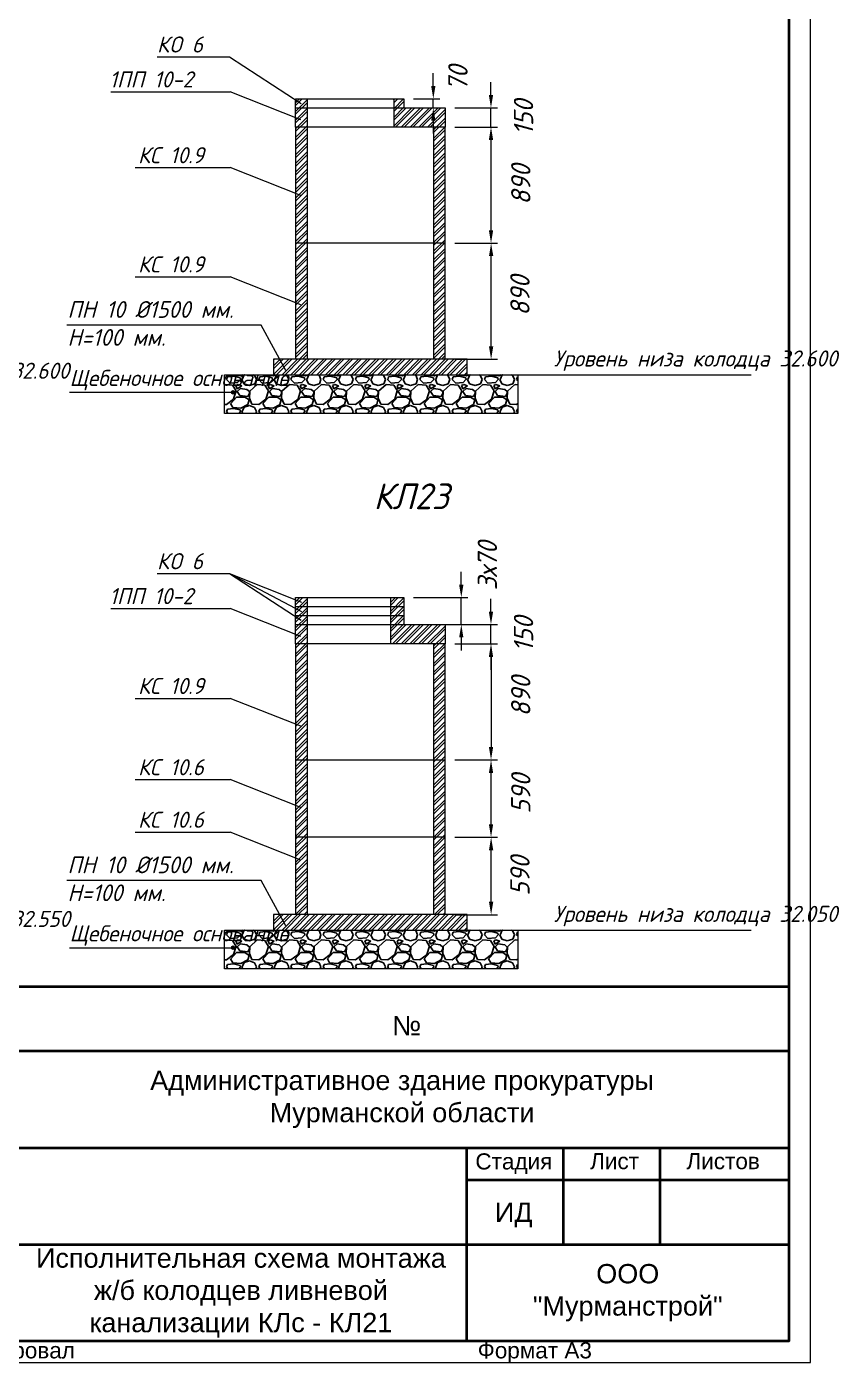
# Model space of a CAD drawing. Header units: millimetres. Extents: x 946 to 259010, y 548 to 42559.
# Drawn here: x 212762 to 225364, y 548 to 21282 of the extents above; entities that cross this region are included whole.
import ezdxf

# ---------------------------------------------------------------- set-up
doc = ezdxf.new("R2010")
doc.units = ezdxf.units.MM
doc.layers.add('.', color=7, linetype='Continuous', lineweight=0, true_color=0xffffff)
for name, color, linetype, lineweight in [('00-рамка', 7, 'Continuous', 40), ('Канализация К1', 14, 'Continuous', 40), ('норма', 7, 'Continuous', 50), ('Размеры КР', 23, 'Continuous', 13), ('Тонко', 7, 'Continuous', 15)]:
    doc.layers.add(name, color=color, linetype=linetype, lineweight=lineweight)
doc.styles.add('2_5-Ариел', font='arial.ttf', dxfattribs={"height": 2.5})
doc.styles.add('3_0-Ариел', font='arial.ttf', dxfattribs={"height": 3})
doc.styles.add('GOST-2.304_Type-B_italic', font='GOST Common Italic.ttf')
doc.styles.add('ГОСТ', font='GOST Common Italic.ttf', dxfattribs={"height": 300})
doc.styles.add('ГП-ариель', font='arial.ttf')
doc.dimstyles.new('М 50', dxfattribs={"dimscale": 0, "dimtxt": 300, "dimasz": 200, "dimexe": 100, "dimexo": 150, "dimgap": 70, "dimtad": 1, "dimdec": 0, "dimlfac": 0.5, "dimdsep": 46, "dimtxsty": 'ГОСТ', "dimcen": 100, "dimdle": 150, "dimclrd": 256, "dimclre": 256, "dimclrt": 256, "dimazin": 3, "dimtfac": 1, "dimtdec": 0, "dimtmove": 1, "dimatfit": 3, "dimfxl": 100, "dimtolj": 1, "dimlwd": -1, "dimlwe": -1, "dimarcsym": 0})

# ---------------------------------------------------------------- blocks, each defined once
blk = doc.blocks.new('*D79')
at = {"layer": 'Defpoints', "color": 0, "transparency": 16777216}
for p in [(219251, 17923), (219964, 17923), (219251, 16123)]:
    blk.add_point(p, dxfattribs=at)
at = {"layer": 'Размеры КР', "transparency": 16777216}
for p, q in [((219401, 17923), (220064, 17923)), ((219964, 16323), (219964, 17723)), ((219401, 16123), (220064, 16123))]:
    blk.add_line(p, q, dxfattribs=at)
for points in [[(219931, 17723), (219998, 17723), (219964, 17923)], [(219931, 16323), (219998, 16323), (219964, 16123)]]:
    blk.add_solid(points, dxfattribs=at)
at = {"layer": 'Размеры КР', "lineweight": 13, "transparency": 16777216, "insert": (220411, 17109), "char_height": 300, "attachment_point": 5, "rotation": 90, "style": 'ГОСТ'}
blk.add_mtext('\\A1;890', dxfattribs=at)
blk = doc.blocks.new('*D80')
at = {"layer": 'Defpoints', "color": 0, "transparency": 16777216}
for p in [(219251, 19723), (219963, 19723), (219251, 17923)]:
    blk.add_point(p, dxfattribs=at)
at = {"layer": 'Размеры КР', "transparency": 16777216}
for p, q in [((219401, 19723), (220063, 19723)), ((219963, 18123), (219963, 19523)), ((219401, 17923), (220063, 17923))]:
    blk.add_line(p, q, dxfattribs=at)
for points in [[(219930, 19523), (219996, 19523), (219963, 19723)], [(219930, 18123), (219996, 18123), (219963, 17923)]]:
    blk.add_solid(points, dxfattribs=at)
at = {"layer": 'Размеры КР', "lineweight": 13, "transparency": 16777216, "insert": (220425, 18832), "char_height": 300, "attachment_point": 5, "rotation": 90, "style": 'ГОСТ'}
blk.add_mtext('\\A1;890', dxfattribs=at)
blk = doc.blocks.new('*D81')
at = {"layer": 'Defpoints', "color": 0, "transparency": 16777216}
for p in [(219251, 20023), (219962, 20023), (219251, 19723)]:
    blk.add_point(p, dxfattribs=at)
at = {"layer": 'Размеры КР', "transparency": 16777216}
for p, q in [((219962, 20223), (219962, 20423)), ((219401, 20023), (220062, 20023)), ((219962, 19723), (219962, 20023)), ((219401, 19723), (220062, 19723)), ((219962, 19523), (219962, 19323))]:
    blk.add_line(p, q, dxfattribs=at)
for points in [[(219929, 20223), (219995, 20223), (219962, 20023)], [(219929, 19523), (219995, 19523), (219962, 19723)]]:
    blk.add_solid(points, dxfattribs=at)
at = {"layer": 'Размеры КР', "lineweight": 13, "transparency": 16777216, "insert": (220467, 19873), "char_height": 300, "attachment_point": 5, "rotation": 90, "style": 'ГОСТ'}
blk.add_mtext('\\A1;150', dxfattribs=at)
blk = doc.blocks.new('*D82')
at = {"layer": 'Defpoints', "color": 0, "transparency": 16777216}
for p in [(218611, 20163), (219068, 20163), (218611, 20023)]:
    blk.add_point(p, dxfattribs=at)
at = {"layer": 'Размеры КР', "transparency": 16777216}
for p, q in [((219068, 20363), (219068, 20563)), ((218761, 20163), (219168, 20163)), ((219068, 20023), (219068, 20163)), ((218761, 20023), (219168, 20023)), ((219068, 19823), (219068, 19623))]:
    blk.add_line(p, q, dxfattribs=at)
for points in [[(219034, 20363), (219101, 20363), (219068, 20163)], [(219034, 19823), (219101, 19823), (219068, 20023)]]:
    blk.add_solid(points, dxfattribs=at)
at = {"layer": 'Размеры КР', "lineweight": 13, "transparency": 16777216, "insert": (219450, 20482), "char_height": 300, "attachment_point": 5, "rotation": 90, "style": 'ГОСТ'}
blk.add_mtext('\\A1;70', dxfattribs=at)
blk = doc.blocks.new('*D83')
at = {"layer": 'Defpoints', "color": 0, "transparency": 16777216}
for p in [(219251, 8707), (219964, 8707), (219251, 7507)]:
    blk.add_point(p, dxfattribs=at)
at = {"layer": 'Размеры КР', "transparency": 16777216}
for p, q in [((219401, 8707), (220064, 8707)), ((219964, 7707), (219964, 8507)), ((219401, 7507), (220064, 7507))]:
    blk.add_line(p, q, dxfattribs=at)
for points in [[(219931, 8507), (219998, 8507), (219964, 8707)], [(219931, 7707), (219998, 7707), (219964, 7507)]]:
    blk.add_solid(points, dxfattribs=at)
at = {"layer": 'Размеры КР', "lineweight": 13, "transparency": 16777216, "insert": (220411, 8107), "char_height": 300, "attachment_point": 5, "rotation": 90, "style": 'ГОСТ'}
blk.add_mtext('\\A1;590', dxfattribs=at)
blk = doc.blocks.new('*D84')
at = {"layer": 'Defpoints', "color": 0, "transparency": 16777216}
for p in [(219251, 9907), (219963, 9907), (219251, 8707)]:
    blk.add_point(p, dxfattribs=at)
at = {"layer": 'Размеры КР', "transparency": 16777216}
for p, q in [((219401, 9907), (220063, 9907)), ((219963, 8907), (219963, 9707)), ((219401, 8707), (220063, 8707))]:
    blk.add_line(p, q, dxfattribs=at)
for points in [[(219930, 9707), (219996, 9707), (219963, 9907)], [(219930, 8907), (219996, 8907), (219963, 8707)]]:
    blk.add_solid(points, dxfattribs=at)
at = {"layer": 'Размеры КР', "lineweight": 13, "transparency": 16777216, "insert": (220425, 9382), "char_height": 300, "attachment_point": 5, "rotation": 90, "style": 'ГОСТ'}
blk.add_mtext('\\A1;590', dxfattribs=at)
blk = doc.blocks.new('*D85')
at = {"layer": 'Defpoints', "color": 0, "transparency": 16777216}
for p in [(219251, 12007), (219962, 12007), (219251, 11707)]:
    blk.add_point(p, dxfattribs=at)
at = {"layer": 'Размеры КР', "transparency": 16777216}
for p, q in [((219962, 12207), (219962, 12407)), ((219401, 12007), (220062, 12007)), ((219962, 11707), (219962, 12007)), ((219401, 11707), (220062, 11707)), ((219962, 11507), (219962, 11307))]:
    blk.add_line(p, q, dxfattribs=at)
for points in [[(219929, 12207), (219995, 12207), (219962, 12007)], [(219929, 11507), (219995, 11507), (219962, 11707)]]:
    blk.add_solid(points, dxfattribs=at)
at = {"layer": 'Размеры КР', "lineweight": 13, "transparency": 16777216, "insert": (220467, 11857), "char_height": 300, "attachment_point": 5, "rotation": 90, "style": 'ГОСТ'}
blk.add_mtext('\\A1;150', dxfattribs=at)
blk = doc.blocks.new('*D86')
at = {"layer": 'Defpoints', "color": 0, "transparency": 16777216}
for p in [(219251, 11707), (219251, 9907), (219963, 9907)]:
    blk.add_point(p, dxfattribs=at)
at = {"layer": 'Размеры КР', "transparency": 16777216}
for p, q in [((219401, 11707), (220063, 11707)), ((219963, 11507), (219963, 10107)), ((219401, 9907), (220063, 9907))]:
    blk.add_line(p, q, dxfattribs=at)
for points in [[(219930, 11507), (219996, 11507), (219963, 11707)], [(219930, 10107), (219996, 10107), (219963, 9907)]]:
    blk.add_solid(points, dxfattribs=at)
at = {"layer": 'Размеры КР', "lineweight": 13, "transparency": 16777216, "insert": (220424, 10893), "char_height": 300, "attachment_point": 5, "rotation": 90, "style": 'ГОСТ'}
blk.add_mtext('\\A1;890', dxfattribs=at)
blk = doc.blocks.new('*D87')
at = {"layer": 'Defpoints', "color": 0, "transparency": 16777216}
for p in [(218611, 12426), (219502, 12426), (218611, 12007)]:
    blk.add_point(p, dxfattribs=at)
at = {"layer": 'Размеры КР', "transparency": 16777216}
for p, q in [((219502, 12626), (219502, 12826)), ((218761, 12426), (219602, 12426)), ((219502, 12007), (219502, 12426)), ((218761, 12007), (219602, 12007)), ((219502, 11807), (219502, 11607))]:
    blk.add_line(p, q, dxfattribs=at)
for points in [[(219468, 12626), (219535, 12626), (219502, 12426)], [(219468, 11807), (219535, 11807), (219502, 12007)]]:
    blk.add_solid(points, dxfattribs=at)
at = {"layer": 'Размеры КР', "lineweight": 13, "transparency": 16777216, "insert": (219906, 12918), "char_height": 300, "attachment_point": 5, "rotation": 90, "style": 'ГОСТ'}
blk.add_mtext('\\A1;3х70', dxfattribs=at)

msp = doc.modelspace()

# ---------------------------------------------------------------- hatches: boundary and pattern name
at = {"layer": '.', "linetype": 'Continuous', "lineweight": 15}
h = msp.add_hatch(dxfattribs=at)
h.set_pattern_fill('ANSI32', color=0, scale=10)
h.set_pattern_definition([(45, (-227126.24, -479721.54), (-67.351921, 67.351921), []), (45, (-227081.34, -479721.54), (-67.351921, 67.351921), [])])
h.paths.add_polyline_path([(216931, 17323.1), (216931, 16123.1), (217111, 16123.1), (217111, 17923.1), (216931, 17923.1)])
h.paths.add_polyline_path([(216931, 17923.1), (217111, 17923.1), (217111, 19723.1), (216931, 19723.1)])
h.paths.add_polyline_path([(216931, 19723.1), (217111, 19723.1), (217111, 20023.1), (216931, 20023.1)])
h.paths.add_polyline_path([(217111, 20023.1), (217111, 20162.7), (216931, 20162.7), (216931, 20023.1)])
h.paths.add_polyline_path([(218611, 20023.1), (218611, 20162.7), (218454.5, 20162.7), (218454.5, 20023.1)])
h.paths.add_polyline_path([(218454.5, 19723.1), (219251, 19723.1), (219251, 20023.1), (218454.5, 20023.1)])
h.paths.add_polyline_path([(219071, 17923.1), (219251, 17923.1), (219251, 19723.1), (219071, 19723.1)])
h.paths.add_polyline_path([(219071, 16123.1), (219251, 16123.1), (219251, 17323.1), (219251, 17923.1), (219071, 17923.1)])
h = msp.add_hatch(dxfattribs=at)
h.set_pattern_fill('ANSI32', color=256, scale=10)
h.set_pattern_definition([(45, (-188452.19, -477657.98), (-67.351921, 67.351921), []), (45, (-188407.29, -477657.98), (-67.351921, 67.351921), [])])
h.paths.add_polyline_path([(219591, 16123.1), (216591, 16123.1), (216591, 15883.1), (219591, 15883.1)])
h = msp.add_hatch(dxfattribs=at)
h.set_pattern_fill('ANSI32', color=0, scale=10)
h.set_pattern_definition([(45, (-253169.03, -488318.79), (-67.351921, 67.351921), []), (45, (-253124.13, -488318.79), (-67.351921, 67.351921), [])])
h.paths.add_polyline_path([(219251, 8707.3), (219071, 8707.3), (219071, 7507.3), (219251, 7507.3)])
h.paths.add_polyline_path([(217111, 8707.3), (216931, 8707.3), (216931, 7507.3), (217111, 7507.3)])
h.paths.add_polyline_path([(217111, 9907.3), (216931, 9907.3), (216931, 8707.3), (217111, 8707.3)])
h.paths.add_polyline_path([(219251, 9907.3), (219071, 9907.3), (219071, 8707.3), (219251, 8707.3)])
h.paths.add_polyline_path([(219251, 11707.3), (219071, 11707.3), (219071, 9907.3), (219251, 9907.3)])
h.paths.add_polyline_path([(217111, 11707.3), (216931, 11707.3), (216931, 9907.3), (217111, 9907.3)])
h.paths.add_polyline_path([(219251, 12007.3), (218401.3, 12007.3), (218401.3, 11707.3), (219251, 11707.3)])
h.paths.add_polyline_path([(218611, 12146.9), (218401.3, 12146.9), (218401.3, 12007.3), (218611, 12007.3)])
h.paths.add_polyline_path([(218611, 12286.5), (218401.3, 12286.5), (218401.3, 12146.9), (218611, 12146.9)])
h.paths.add_polyline_path([(218611, 12426.1), (218401.3, 12426.1), (218401.3, 12286.5), (218611, 12286.5)])
h.paths.add_polyline_path([(217111, 12426.1), (216931, 12426.1), (216931, 12286.5), (217111, 12286.5)])
h.paths.add_polyline_path([(217111, 12286.5), (216931, 12286.5), (216931, 12146.9), (217111, 12146.9)])
h.paths.add_polyline_path([(217111, 12146.9), (216931, 12146.9), (216931, 12007.3), (217111, 12007.3)])
h.paths.add_polyline_path([(217111, 12007.3), (216931, 12007.3), (216931, 11707.3), (217111, 11707.3)])
h = msp.add_hatch(dxfattribs=at)
h.set_pattern_fill('ANSI32', color=256, scale=10)
h.set_pattern_definition([(45, (-188452.19, -486273.83), (-67.351921, 67.351921), []), (45, (-188407.29, -486273.83), (-67.351921, 67.351921), [])])
h.paths.add_polyline_path([(219591, 7507.3), (216591, 7507.3), (216591, 7267.3), (219591, 7267.3)])
h = msp.add_hatch()
h.set_pattern_fill('GRAVEL', color=256, scale=500)
h.set_pattern_definition([(228.0127875, (-974428.436, -166191.59), (-4000, -4500), [67.268, -6659.54402]), (184.9697407, (-974473.436, -166241.59), (6000, 500), [115.434, -11427.96238]), (132.510447, (-974588.436, -166251.59), (5000, -5500), [81.394, -8058.0163]), (267.273689, (-974783.436, -166376.59), (500, 10000), [105.119, -10406.77902]), (292.8336542, (-974788.436, -166481.59), (-2500, 6000), [103.0775, -10204.68656]), (357.273689, (-974748.436, -166576.59), (-10000, 500), [105.119, -10406.77902]), (37.6942405, (-974643.436, -166581.591), (-6500, -5000), [139.0145, -13762.42427]), (72.2553284, (-974533.436, -166496.591), (3500, 11000), [131.244, -12993.16075]), (121.4295656, (-974493.436, -166371.59), (-4000, 6500), [105.475, -10442.03655]), (175.2363583, (-974548.436, -166281.59), (5500, -500), [120.416, -5900.38129]), (222.3974378, (-974668.436, -166271.591), (-6000, -5500), [155.724, -15416.6875]), (138.814075, (-974288.436, -166381.59), (-3500, 3000), [53.1505, -5261.9224]), (171.4692344, (-974328.436, -166346.59), (6500, -1000), [101.1185, -10010.7557]), (225, (-974428.44, -166331.6), (-6e-14, -500), [70.7105, -636.39628]), (203.1985905, (-974463.436, -166271.59), (2500, 1000), [38.079, -3769.80755]), (291.8014095, (-974498.44, -166286.59), (-500, 1500), [53.8515, -2638.7309]), (30.9637565, (-974478.44, -166336.59), (1500, 1000), [87.4645, -2828.01145]), (161.565051, (-974403.44, -166291.59), (1000, -500), [63.2455, -1517.89333]), (16.3895403, (-974788.436, -166286.59), (5000, 1500), [88.6, -8771.42257]), (70.346176, (-974703.436, -166261.59), (-2000, -5500), [74.3305, -7358.70387]), (293.1985905, (-974403.436, -166191.59), (-1000, 2500), [76.1575, -3731.72905]), (343.6104597, (-974373.436, -166261.59), (-5000, 1500), [88.6, -8771.42257]), (339.443955, (-974788.436, -166596.59), (-2500, 1000), [85.44, -4186.56187]), (294.7751406, (-974708.436, -166626.59), (-2500, 5500), [71.589, -7087.32153]), (66.8014095, (-974398.436, -166691.59), (1000, 2500), [76.1575, -3731.72905]), (17.3540246, (-974368.436, -166621.59), (-6500, -2000), [83.8155, -8297.7118]), (69.443955, (-974643.436, -166691.59), (-1000, -2500), [42.72, -4229.28187]), (101.3099325, (-974428.44, -166691.59), (-500, 2000), [25.495, -2524.01476]), (165.963757, (-974433.44, -166666.59), (1500, -500), [103.0775, -1958.47531]), (186.009006, (-974533.436, -166641.59), (5000, 500), [95.525, -9456.96159]), (303.690068, (-974478.44, -166381.59), (-500, 1000), [72.111, -1730.66464]), (353.1572266, (-974438.436, -166441.591), (8500, -1000), [125.897, -12463.78131]), (60.945396, (-974313.436, -166456.59), (-2000, -3500), [51.478, -5096.33707]), (90, (-974288.44, -166411.6), (-500, 500), [30, -470]), (120.256437, (-974543.436, -166626.59), (2000, -3500), [69.462, -6876.76]), (48.0127875, (-974578.436, -166566.59), (4000, 4500), [134.536, -6592.27602]), (0, (-974488.44, -166466.6), (500, 500), [130, -370]), (325.3048465, (-974358.436, -166466.59), (5000, -3500), [79.057, -7826.63715]), (254.054604, (-974293.436, -166511.59), (-500, -2000), [72.801, -3567.25394]), (207.6459754, (-974313.436, -166581.59), (-9500, -5000), [118.5325, -11734.7371]), (175.4260787, (-974418.436, -166636.591), (-6500, 500), [125.3995, -12414.5367])])
h.paths.add_polyline_path([(220376.7, 15283.1), (220376.7, 15883.1), (215831.4, 15883.1), (215831.4, 15283.1)])
h = msp.add_hatch()
h.set_pattern_fill('GRAVEL', color=256, scale=500)
h.set_pattern_definition([(228.0127875, (-974428.436, -174807.438), (-4000, -4500), [67.268, -6659.54402]), (184.9697407, (-974473.436, -174857.438), (6000, 500), [115.434, -11427.96238]), (132.510447, (-974588.436, -174867.438), (5000, -5500), [81.394, -8058.0163]), (267.273689, (-974783.436, -174992.438), (500, 10000), [105.119, -10406.77902]), (292.8336542, (-974788.436, -175097.438), (-2500, 6000), [103.0775, -10204.68656]), (357.273689, (-974748.436, -175192.438), (-10000, 500), [105.119, -10406.77902]), (37.6942405, (-974643.436, -175197.438), (-6500, -5000), [139.0145, -13762.42427]), (72.2553284, (-974533.436, -175112.438), (3500, 11000), [131.244, -12993.16075]), (121.4295656, (-974493.436, -174987.438), (-4000, 6500), [105.475, -10442.03655]), (175.2363583, (-974548.436, -174897.438), (5500, -500), [120.416, -5900.38129]), (222.3974378, (-974668.436, -174887.438), (-6000, -5500), [155.724, -15416.6875]), (138.814075, (-974288.436, -174997.438), (-3500, 3000), [53.1505, -5261.9224]), (171.4692344, (-974328.436, -174962.438), (6500, -1000), [101.1185, -10010.7557]), (225, (-974428.44, -174947.44), (-6e-14, -500), [70.7105, -636.39628]), (203.1985905, (-974463.436, -174887.44), (2500, 1000), [38.079, -3769.80755]), (291.8014095, (-974498.44, -174902.44), (-500, 1500), [53.8515, -2638.7309]), (30.9637565, (-974478.44, -174952.44), (1500, 1000), [87.4645, -2828.01145]), (161.565051, (-974403.44, -174907.44), (1000, -500), [63.2455, -1517.89333]), (16.3895403, (-974788.436, -174902.438), (5000, 1500), [88.6, -8771.42257]), (70.346176, (-974703.436, -174877.438), (-2000, -5500), [74.3305, -7358.70387]), (293.1985905, (-974403.436, -174807.44), (-1000, 2500), [76.1575, -3731.72905]), (343.6104597, (-974373.436, -174877.438), (-5000, 1500), [88.6, -8771.42257]), (339.443955, (-974788.436, -175212.44), (-2500, 1000), [85.44, -4186.56187]), (294.7751406, (-974708.436, -175242.438), (-2500, 5500), [71.589, -7087.32153]), (66.8014095, (-974398.436, -175307.44), (1000, 2500), [76.1575, -3731.72905]), (17.3540246, (-974368.436, -175237.438), (-6500, -2000), [83.8155, -8297.7118]), (69.443955, (-974643.436, -175307.44), (-1000, -2500), [42.72, -4229.28187]), (101.3099325, (-974428.44, -175307.44), (-500, 2000), [25.495, -2524.01476]), (165.963757, (-974433.44, -175282.44), (1500, -500), [103.0775, -1958.47531]), (186.009006, (-974533.436, -175257.438), (5000, 500), [95.525, -9456.96159]), (303.690068, (-974478.44, -174997.44), (-500, 1000), [72.111, -1730.66464]), (353.1572266, (-974438.436, -175057.438), (8500, -1000), [125.897, -12463.78131]), (60.945396, (-974313.436, -175072.438), (-2000, -3500), [51.478, -5096.33707]), (90, (-974288.44, -175027.44), (-500, 500), [30, -470]), (120.256437, (-974543.436, -175242.438), (2000, -3500), [69.462, -6876.76]), (48.0127875, (-974578.436, -175182.438), (4000, 4500), [134.536, -6592.27602]), (0, (-974488.44, -175082.44), (500, 500), [130, -370]), (325.3048465, (-974358.436, -175082.438), (5000, -3500), [79.057, -7826.63715]), (254.054604, (-974293.436, -175127.44), (-500, -2000), [72.801, -3567.25394]), (207.6459754, (-974313.436, -175197.438), (-9500, -5000), [118.5325, -11734.7371]), (175.4260787, (-974418.436, -175252.438), (-6500, 500), [125.3995, -12414.5367])])
h.paths.add_polyline_path([(220376.7, 6667.3), (220376.7, 7267.3), (215831.4, 7267.3), (215831.4, 6667.3)])
at = {"layer": 'Тонко', "lineweight": 15}
for points in [[(215989.2, 15610.4, 1), (215935.7, 15610.4, 1)], [(215989.2, 6994.5, 1), (215935.7, 6994.5, 1)]]:
    msp.add_hatch(color=256, dxfattribs=at).paths.add_polyline_path(points)

# ---------------------------------------------------------------- linework, layer by layer
at = {"lineweight": 13}
for p, q in [((214782.5, 20813.7), (215904.4, 20813.7)), ((214067.8, 20271.6), (215917.1, 20271.6)), ((217012, 19838.7), (215917.1, 20271.6)), ((214442.3, 19096.2), (215917.1, 19096.2)), ((217012, 18663.3), (215917.1, 19096.2)), ((214442.3, 17403), (215917.1, 17403)), ((217012, 16970.1), (215917.1, 17403)), ((213383.1, 16655.8), (216397.4, 16655.8)), ((216392.3, 16655.8), (216773.9, 15954.9)), ((220376.7, 15883.1), (223999, 15883.1)), ((213426.5, 15610.4), (215962.4, 15610.4)), ((214782.5, 12797.9), (215904.4, 12797.9)), ((214067.8, 12255.8), (215917.1, 12255.8)), ((217012, 11822.9), (215917.1, 12255.8)), ((214442.3, 10862.4), (215917.1, 10862.4)), ((217012, 10429.5), (215917.1, 10862.4)), ((214442.3, 9602), (215917.1, 9602)), ((217012, 9169.1), (215917.1, 9602)), ((214442.3, 8787.1), (215917.1, 8787.1)), ((217012, 8354.2), (215917.1, 8787.1)), ((213383.1, 8039.9), (216397.4, 8039.9)), ((216392.3, 8039.9), (216773.9, 7339.1)), ((220376.7, 7267.3), (223999, 7267.3)), ((213426.5, 6994.5), (215962.4, 6994.5))]:
    msp.add_line(p, q, dxfattribs=at)
at = {"layer": '00-рамка', "lineweight": 40}
for p, q in [((206083.7, 6392.3), (224583.7, 6392.3)), ((212583.7, 5392.3), (224583.7, 5392.3)), ((212583.7, 3892.3), (224583.7, 3892.3)), ((219583.7, 3892.3), (219583.7, 892.3)), ((221083.7, 3892.3), (221083.7, 2392.3)), ((222583.7, 3892.3), (222583.7, 2392.3)), ((219583.7, 3392.3), (224583.7, 3392.3)), ((212583.7, 2392.3), (224583.7, 2392.3))]:
    msp.add_line(p, q, dxfattribs=at)
msp.add_lwpolyline([(166550.4, 42247.4), (224583.7, 42247.4), (224583.7, 892.3), (166550.4, 892.3)], close=True, dxfattribs=at)
at = {"layer": 'Канализация К1', "color": 0, "lineweight": 15}
for p, q in [((224917, 559), (224917, 42559)), ((165217, 559), (224917, 559))]:
    msp.add_line(p, q, dxfattribs=at)
at = {"layer": 'Канализация К1', "color": 0, "linetype": 'Continuous', "lineweight": 15}
for p, q in [((215904.4, 20813.7), (217017.8, 20093.2)), ((216931, 20162.7), (218611, 20162.7)), ((216931, 20023.1), (216931, 20162.7)), ((218454.5, 20162.7), (218454.5, 19723.1)), ((218611, 20162.7), (218611, 20023.1)), ((216931, 19723.1), (216931, 20023.1)), ((216931, 20023.1), (219251, 20023.1)), ((219251, 20023.1), (219251, 19723.1)), ((219251, 19723.1), (216931, 19723.1)), ((216931, 19723.1), (216931, 17323.1)), ((219251, 17323.1), (219251, 19723.1)), ((219251, 17923.1), (216931, 17923.1)), ((216931, 17323.1), (216931, 16123.1)), ((219251, 16123.1), (219251, 17323.1)), ((215904.4, 12797.9), (217017.8, 12077.4)), ((215904.4, 12797.9), (217021.8, 12211.2)), ((215904.4, 12797.9), (217021.8, 12356.4)), ((216931, 12426.1), (217770.9, 12426.1)), ((216931, 12007.3), (216931, 12426.1)), ((216931, 12426.1), (218611, 12426.1)), ((216931, 12286.5), (218611, 12286.5)), ((218401.3, 12426.1), (218401.3, 11707.3)), ((218611, 12426.1), (218611, 12007.3)), ((216931, 12146.9), (218611, 12146.9)), ((216931, 11707.3), (216931, 12007.3)), ((216931, 12007.3), (219251, 12007.3)), ((219251, 12007.3), (219251, 11707.3)), ((219251, 11707.3), (216931, 11707.3)), ((216931, 11707.3), (216931, 8707.3)), ((219251, 8707.3), (219251, 11707.3)), ((216931, 9907.3), (219251, 9907.3)), ((219251, 8707.3), (216931, 8707.3)), ((216931, 8707.3), (216931, 7507.3)), ((219251, 7507.3), (219251, 8707.3))]:
    msp.add_line(p, q, dxfattribs=at)
at = {"layer": 'норма', "lineweight": 15, "ltscale": 2}
for p, q in [((215831.4, 15583.6), (215831.4, 15883.1)), ((220376.7, 15883.1), (220376.7, 15583.6)), ((215831.4, 6967.7), (215831.4, 7267.3)), ((220376.7, 7267.3), (220376.7, 6967.7))]:
    msp.add_line(p, q, dxfattribs=at)
at = {"layer": 'Размеры КР', "color": 250, "lineweight": 13}
for points in [[(217111, 20162.7), (217111, 16123.1)], [(219071, 19723.1), (219071, 16123.1)], [(216591, 16123.1), (216591, 15883.1), (219591, 15883.1), (219591, 16123.1), (216591, 16123.1)], [(217111, 12426.1), (217111, 7507.3)], [(219071, 11707.3), (219071, 7507.3)], [(216591, 7507.3), (216591, 7267.3), (219591, 7267.3), (219591, 7507.3), (216591, 7507.3)]]:
    msp.add_lwpolyline(points, dxfattribs=at)
for points in [[(220376.7, 15283.1), (215831.4, 15283.1), (215831.4, 15883.1), (220376.7, 15883.1)], [(220376.7, 6667.3), (215831.4, 6667.3), (215831.4, 7267.3), (220376.7, 7267.3)]]:
    msp.add_lwpolyline(points, close=True, dxfattribs=at)
at = {"layer": 'Тонко', "lineweight": 15}
for centre in [(215962.4, 15610.4), (215962.4, 6994.5)]:
    msp.add_circle(centre, 26.8, dxfattribs=at)

# ---------------------------------------------------------------- texts
at = {"lineweight": 15, "style": 'GOST-2.304_Type-B_italic'}
for s, height, p in [('КO 6', 249.6, (214782.5, 20881.7)), ('1ПП 10-2', 249.6, (214042.7, 20339.6)), ('КС 10.9', 249.6, (214488.2, 19164.1)), ('КС 10.9', 249.6, (214488.2, 17470.9)), ('КЛ23', 400, (218141.4, 13797.5)), ('КO 6', 249.6, (214782.5, 12865.8)), ('1ПП 10-2', 249.6, (214042.7, 12323.8)), ('КС 10.9', 249.6, (214488.2, 10930.4)), ('КС 10.6', 249.6, (214488.2, 9670)), ('КС 10.6', 249.6, (214488.2, 8855.1))]:
    msp.add_text(s, height=height, dxfattribs=at).set_placement(p)
at = {"attachment_point": 1, "style": 'ГОСТ'}
for s, width, heights, insert, char_height in [('ПН 10 %%C1500 мм.\\PН=100 мм.', 3495.448, [1161.3], (213393.1, 17025.6), 260), ('Щебеночное основание ', 3888.851, [0], (213426.5, 15958), 250), ('ПН 10 %%C1500 мм.\\PН=100 мм.', 3495.448, [1161.3], (213393.1, 8409.8), 260), ('Щебеночное основание ', 3888.851, [0], (213426.5, 7342.1), 250)]:
    msp.add_mtext_dynamic_manual_height_columns(s, width=width, gutter_width=20, heights=heights, dxfattribs=dict(at, insert=insert, char_height=char_height))
at = {"color": 250, "char_height": 250, "attachment_point": 1, "style": 'ГОСТ'}
for s, insert in [('Уровень низа колодца 32.600 ', (220935.8, 16260.4)), ('Уровень низа колодца 32.600 ', (209023.4, 16070.4)), ('Уровень низа колодца 32.550 ', (209023.4, 7566.5)), ('Уровень низа колодца 32.050 ', (220935.8, 7644.6))]:
    msp.add_mtext_dynamic_manual_height_columns(s, width=4247.949, gutter_width=20, heights=[0], dxfattribs=dict(at, insert=insert))
at = {"layer": '00-рамка', "style": '2_5-Ариел'}
for s, height, p in [('№', 300, (218430.6, 5633.8)), ('Стадия', 250, (219719.8, 3554.6)), ('Лист', 250, (221499.1, 3558.9)), ('Листов', 250, (222994.1, 3558.9)), ('ИД', 300, (220023.1, 2741.4)), ('Копировал', 250, (211755.8, 623.4)), ('Формат А3', 250, (219755.8, 623.4))]:
    msp.add_text(s, height=height, dxfattribs=at).set_placement(p)
at = {"layer": '00-рамка', "char_height": 300, "attachment_point": 5}
for s, insert, width, style in [('Административное здание прокуратуры\\PМурманской области', (218583.7, 4642.3), 12000, '3_0-Ариел'), ('Исполнительная схема монтажа ж/б колодцев ливневой канализации КЛc - КЛ21', (216083.7, 1637), 7000, 'ГП-ариель'), ('ООО\\P"Мурманстрой"', (222083.7, 1642.3), 5000, 'ГП-ариель')]:
    msp.add_mtext(s, dxfattribs=dict(at, insert=insert, width=width, style=style))

# ---------------------------------------------------------------- dimensions: what is measured, and where the dimension line sits
at = {"layer": 'Размеры КР', "color": 1, "lineweight": 13}
for base, p1, p2, text, picture, middle in [((219067.6, 20162.7), (218611, 20023.1), (218611, 20162.7), '70', '*D82', (219450.2, 20481.9)), ((219963.2, 19723.1), (219251, 17923.1), (219251, 19723.1), '890', '*D80', (220425.4, 18831.8)), ((219964.4, 17923.1), (219251, 16123.1), (219251, 17923.1), '890', '*D79', (220411.5, 17108.8)), ((219501.6, 12426.1), (218611, 12007.3), (218611, 12426.1), '3х70', '*D87', (219906.3, 12917.6)), ((219963.2, 9907.3), (219251, 11707.3), (219251, 9907.3), '890', '*D86', (220424.4, 10893)), ((219963.2, 9907.3), (219251, 8707.3), (219251, 9907.3), '590', '*D84', (220425.4, 9381.6)), ((219964.4, 8707.3), (219251, 7507.3), (219251, 8707.3), '590', '*D83', (220411.5, 8107.3))]:
    dim = msp.add_linear_dim(base=base, p1=p1, p2=p2, angle=90, text=text, dimstyle='М 50', override={"dimscale": 1, "dimtad": 3, "dimtmove": 2}, dxfattribs=at)
    dim.commit()
    dim.dimension.update_dxf_attribs({"geometry": picture, "text_midpoint": middle, "dimtype": 160, "text_rotation": 90})
for base, p1, p2, picture, middle in [((219961.9, 20023.1), (219251, 19723.1), (219251, 20023.1), '*D81', (220467.1, 19873.1)), ((219961.9, 12007.3), (219251, 11707.3), (219251, 12007.3), '*D85', (220467.1, 11857.3))]:
    dim = msp.add_linear_dim(base=base, p1=p1, p2=p2, angle=90, dimstyle='М 50', override={"dimscale": 1, "dimtad": 3, "dimtmove": 2}, dxfattribs=at)
    dim.commit()
    dim.dimension.update_dxf_attribs({"geometry": picture, "text_midpoint": middle, "dimtype": 160, "text_rotation": 90})

doc.saveas('drawing.dxf')
